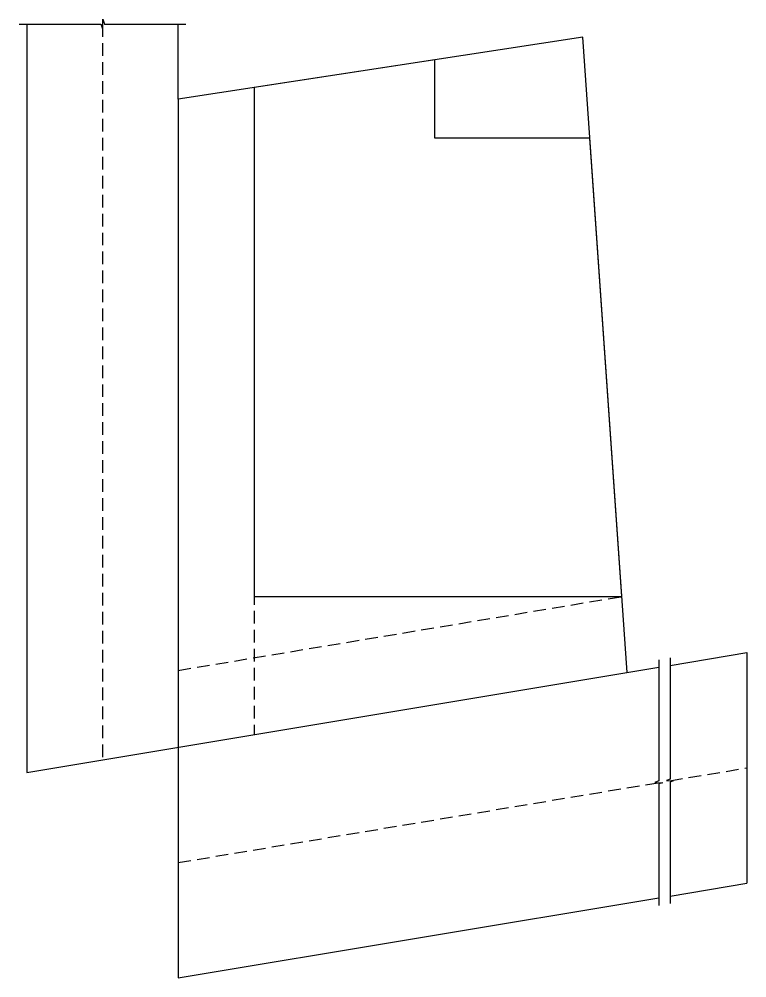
# Model space of a CAD drawing. Header units: inches. Extents: x -5096374 to -5070857, y -3259973 to -3243900.
# Drawn here: x -5086344 to -5085768, y -3259015 to -3258257 of the extents above; entities that cross this region are included whole.
import ezdxf

# ---------------------------------------------------------------- set-up
doc = ezdxf.new("R2010")
doc.units = ezdxf.units.IN
doc.header["$LTSCALE"] = 2
doc.header["$MEASUREMENT"] = 0
doc.linetypes.add('HIDDEN', pattern=[0.375, 0.25, -0.125])
doc.layers.get('0').update_dxf_attribs({"linetype": 'CONTINUOUS'})

msp = doc.modelspace()

# ---------------------------------------------------------------- linework, layer by layer
at = {"ltscale": 0.5}
for p, q in [((-5086337.72, -3258260.54), (-5086337.72, -3258852.63)), ((-5086217.72, -3258319.88), (-5086217.72, -3258260.54)), ((-5085897.46, -3258270.79), (-5086217.72, -3258319.88)), ((-5085862.41, -3258773.57), (-5085897.46, -3258270.79)), ((-5086217.72, -3258319.88), (-5086217.72, -3258832.67)), ((-5085828.48, -3258767.92), (-5085767.66, -3258757.81)), ((-5085767.66, -3258757.81), (-5085767.66, -3258940.28)), ((-5086337.72, -3258852.63), (-5085837.38, -3258769.4)), ((-5086217.72, -3258832.67), (-5086217.72, -3259015.14)), ((-5085828.48, -3258950.4), (-5085767.66, -3258940.28)), ((-5086217.72, -3259015.14), (-5085837.38, -3258951.88))]:
    msp.add_line(p, q, dxfattribs=at)
at = {"linetype": 'HIDDEN', "ltscale": 20}
for p, q in [((-5086277.72, -3258260.54), (-5086277.72, -3258842.65)), ((-5086157.72, -3258319.88), (-5086157.72, -3258822.69)), ((-5086217.72, -3258771.85), (-5085866.6, -3258713.44)), ((-5085828.51, -3258859.17), (-5085767.66, -3258849.04)), ((-5086217.72, -3258923.91), (-5085837.37, -3258860.64))]:
    msp.add_line(p, q, dxfattribs=at)
at = {"linetype": 'Continuous', "ltscale": 0.5}
for points in [[(-5086343.72, -3258260.54), (-5086279.12, -3258260.54), (-5086277.85, -3258263.97), (-5086277.6, -3258256.6), (-5086276.27, -3258260.54), (-5086211.72, -3258260.54)], [(-5085837.38, -3258763.4), (-5085837.38, -3258859.33), (-5085840.37, -3258860.51), (-5085834.28, -3258860.76), (-5085837.38, -3258861.67), (-5085837.38, -3258957.88)], [(-5085828.48, -3258761.92), (-5085828.48, -3258857.94), (-5085831.28, -3258859.03), (-5085825.98, -3258859.28), (-5085828.48, -3258860.41), (-5085828.48, -3258956.4)]]:
    msp.add_lwpolyline(points, dxfattribs=at)
at = {"ltscale": 0.5}
msp.add_lwpolyline([(-5085891.88, -3258350.84), (-5086014.72, -3258350.84), (-5086014.72, -3258288.76), (-5086157.72, -3258310.68), (-5086157.72, -3258713.44), (-5085866.6, -3258713.44)], close=True, dxfattribs=at)

doc.saveas('drawing.dxf')
